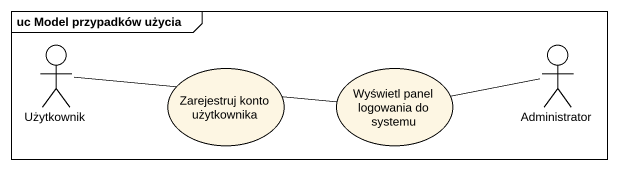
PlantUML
@startuml
mainframe uc Model przypadków użycia
actor Użytkownik
actor Administrator
usecase "Zarejestruj konto użytkownika" as Zarejestruj_konto
usecase "Wyświetl panel logowania do systemu" as Wyświetl_panel_logowania_do
Użytkownik -right- Wyświetl_panel_logowania_do
Administrator -left- Wyświetl_panel_logowania_do
@enduml
